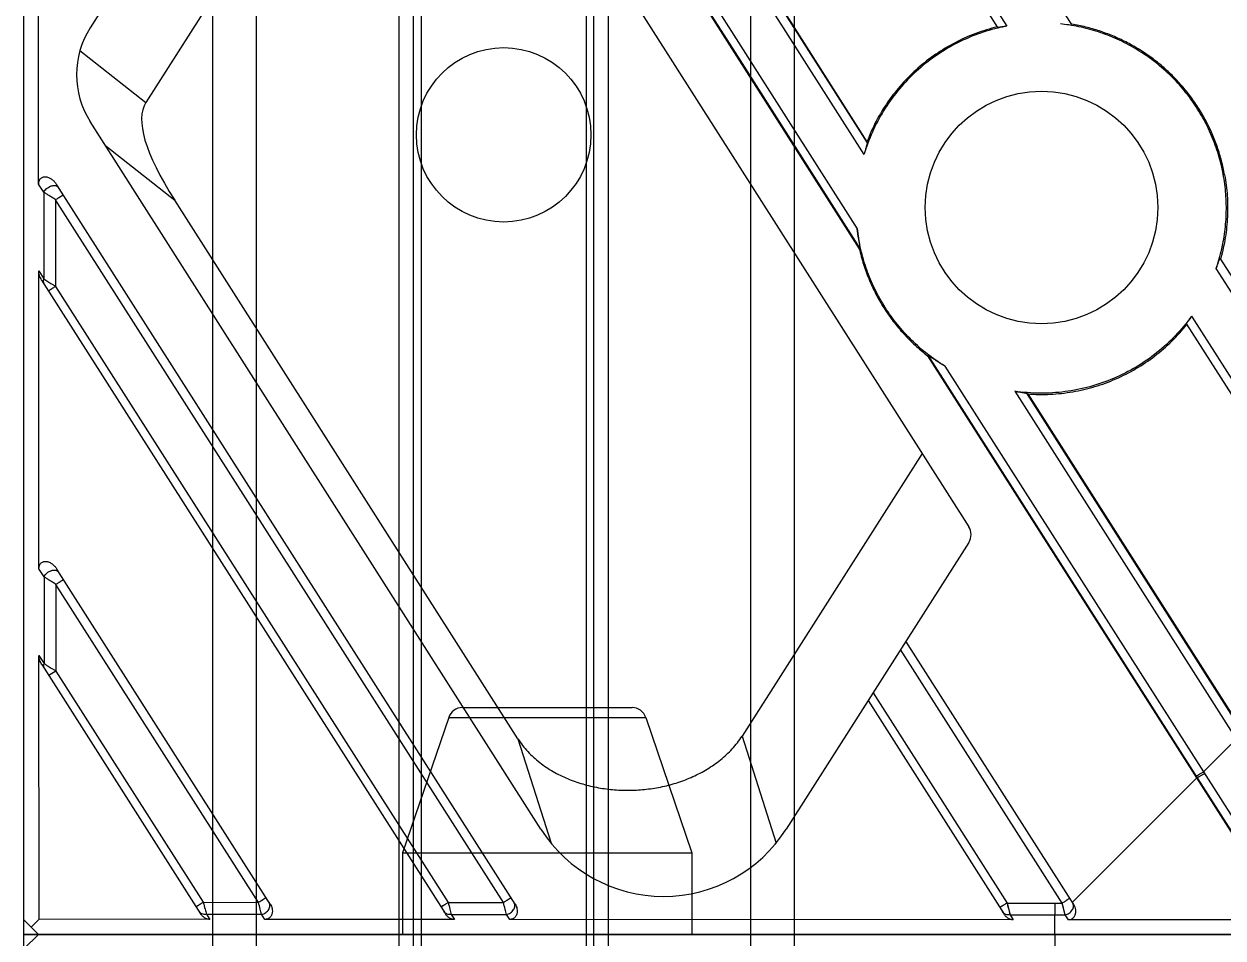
# Model space of a CAD drawing. Header units: millimetres. Extents: x 3299 to 14264, y 1863 to 5555.
# Drawn here: x 9573.87 to 9615.12, y 3788.68 to 3820.12 of the extents above; entities that cross this region are included whole.
import ezdxf

# ---------------------------------------------------------------- set-up
doc = ezdxf.new("R2010")
doc.units = ezdxf.units.MM
doc.layers.add('02___PRT_ALL_AXES', color=7, linetype='Continuous')

# ---------------------------------------------------------------- blocks, each defined once
blk = doc.blocks.new('ryfhgjmb')
at = {"color": 30, "linetype": 'Continuous', "true_color": 0xf26722}
for p, q in [((6005.128, 3342.431), (7001.628, 3342.431)), ((6005.128, 3340.931), (7001.628, 3340.931)), ((6058.086, 3336.031), (6969.27, 3336.031)), ((6058.471, 3335.531), (6968.885, 3335.531)), ((6058.471, 3329.331), (6968.885, 3329.331)), ((6058.086, 3328.831), (6969.27, 3328.831)), ((6005.128, 3323.931), (7001.628, 3323.931)), ((6005.128, 3322.431), (7001.628, 3322.431))]:
    blk.add_line(p, q, dxfattribs=at)
at = {"layer": '02___PRT_ALL_AXES', "color": 30, "linetype": 'Continuous', "true_color": 0xf26722}
for p, q in [((6968.718, 3335.271), (6027.638, 3335.271)), ((6968.718, 3329.592), (6027.638, 3329.592))]:
    blk.add_line(p, q, dxfattribs=at)
blk = doc.blocks.new('ryfh')
at = {"rotation": 90}
blk.add_blockref('ryfhgjmb', (11616.058, -2205.714), dxfattribs=at)
blk = doc.blocks.new('1111')
at = {"color": 7, "linetype": 'Continuous'}
for p, q in [((16017.864, 7059.434), (16023.698, 7059.434)), ((16017.391, 7059.095), (16015.806, 7054.434)), ((16017.391, 7059.095), (16024.171, 7059.095)), ((16024.171, 7059.095), (16025.756, 7054.434)), ((16015.806, 7054.434), (16015.806, 7051.634)), ((16015.806, 7054.434), (16025.756, 7054.434)), ((16025.756, 7054.434), (16025.756, 7051.634)), ((16003.281, 7051.634), (16002.781, 7051.134)), ((16002.781, 6714.134), (16002.781, 7051.634)), ((16002.781, 7051.634), (16602.781, 7051.634)), ((16038.237, 7051.634), (16038.237, 7051.134)), ((16038.818, 6745.424), (16003.903, 6800.229)), ((16003.381, 6796.953), (16036.269, 6745.33)), ((16017.252, 6763.586), (16031.673, 6740.952)), ((16017.501, 6763.81), (16031.778, 6741.398)), ((16017.518, 6763.747), (16031.783, 6741.356)), ((16015.907, 6762.216), (16031.514, 6737.718)), ((16015.918, 6762.239), (16031.534, 6737.726)), ((16016.155, 6762.399), (16031.443, 6738.405)), ((16014.281, 6759.792), (16005.058, 6745.316)), ((16015.124, 6759.792), (16035.281, 6728.153)), ((16016.481, 6757.663), (16006.977, 6742.745)), ((16019.571, 6756.504), (16027.159, 6744.592)), ((16022.031, 6756.664), (16031.783, 6741.356)), ((16023.331, 6751.136), (16031.443, 6738.405)), ((16003.286, 6739.934), (16003.28, 6749.589)), ((16034.442, 6748.736), (16036.585, 6745.373)), ((16038.821, 6745.44), (16038.806, 6745.443)), ((16038.821, 6745.44), (16038.806, 6745.443)), ((16004.704, 6744.529), (16006.977, 6742.745)), ((16027.159, 6744.592), (16031.534, 6737.726)), ((16020.564, 6717.753), (16005.058, 6742.092)), ((16005.594, 6741.251), (16007.966, 6739.39)), ((16003.462, 6739.658), (16003.286, 6739.934)), ((16003.462, 6739.658), (16003.464, 6736.678)), ((16019.674, 6715.172), (16003.908, 6739.919)), ((16019.272, 6715.228), (16003.867, 6739.403)), ((16003.867, 6739.403), (16003.87, 6736.421)), ((16019.773, 6720.856), (16007.966, 6739.39)), ((16031.534, 6737.726), (16031.514, 6737.718)), ((16050.36, 6726.732), (16043.792, 6737.04)), ((16058.097, 6715.161), (16043.931, 6737.397)), ((16043.947, 6737.393), (16043.943, 6737.378)), ((16043.947, 6737.393), (16043.943, 6737.378)), ((16003.288, 6736.954), (16003.464, 6736.678)), ((16003.294, 6726.708), (16003.288, 6736.954)), ((16003.389, 6736.64), (16017.278, 6714.839)), ((16003.464, 6736.678), (16003.563, 6736.615)), ((16003.87, 6736.421), (16017.373, 6715.229)), ((16042.942, 6735.397), (16049.202, 6725.573)), ((16042.769, 6735.127), (16055.7, 6714.828)), ((16033.859, 6734.038), (16033.874, 6734.052)), ((16033.859, 6734.038), (16046.107, 6714.812)), ((16033.874, 6734.052), (16043.133, 6719.518)), ((16034.453, 6733.682), (16043.349, 6719.72)), ((16034.453, 6733.682), (16038.731, 6726.969)), ((16036.859, 6732.814), (16044.445, 6720.908)), ((16037.27, 6732.743), (16044.698, 6721.083)), ((16037.306, 6732.721), (16048.505, 6715.143)), ((16033.674, 6730.676), (16027.479, 6720.952)), ((16035.281, 6727.615), (16028.998, 6717.753)), ((16038.731, 6726.969), (16043.349, 6719.72)), ((16003.47, 6726.431), (16003.294, 6726.708)), ((16003.47, 6726.431), (16003.472, 6723.45)), ((16011.252, 6715.177), (16003.915, 6726.695)), ((16010.848, 6715.235), (16003.879, 6726.172)), ((16003.879, 6726.172), (16003.881, 6723.19)), ((16038.492, 6715.211), (16032.935, 6723.932)), ((16038.889, 6715.161), (16033.118, 6724.22)), ((16003.296, 6723.727), (16003.472, 6723.45)), ((16003.301, 6714.654), (16003.296, 6723.727)), ((16003.396, 6723.414), (16008.856, 6714.843)), ((16003.881, 6723.19), (16003.638, 6723.035)), ((16003.881, 6723.19), (16008.95, 6715.237)), ((16031.986, 6722.443), (16036.594, 6715.212)), ((16031.814, 6722.173), (16036.492, 6714.829)), ((16019.773, 6720.856), (16020.916, 6717.268)), ((16027.479, 6720.952), (16028.651, 6717.273)), ((16043.349, 6719.72), (16044.481, 6720.852)), ((16043.349, 6719.72), (16046.222, 6715.211)), ((16038.841, 6715.237), (16043.114, 6719.51)), ((16043.114, 6719.51), (16043.133, 6719.518)), ((16043.133, 6719.518), (16045.971, 6715.064)), ((16008.95, 6715.237), (16010.848, 6715.235)), ((16017.373, 6715.229), (16019.272, 6715.228)), ((16036.594, 6715.212), (16036.697, 6714.809)), ((16036.594, 6715.212), (16038.237, 6715.211)), ((16036.594, 6715.212), (16036.614, 6715.131)), ((16038.237, 6715.211), (16038.237, 6714.808)), ((16038.237, 6715.211), (16038.492, 6715.211)), ((16038.237, 6715.211), (16038.237, 6715.114)), ((16038.595, 6714.808), (16038.492, 6715.211)), ((16038.514, 6715.124), (16038.492, 6715.211)), ((16009.057, 6714.827), (16009.17, 6714.65)), ((16009.057, 6714.827), (16010.955, 6714.826)), ((16011.067, 6714.649), (16010.955, 6714.826)), ((16017.479, 6714.822), (16017.592, 6714.645)), ((16017.479, 6714.822), (16019.377, 6714.82)), ((16019.49, 6714.644), (16019.377, 6714.82)), ((16036.614, 6715.131), (16036.633, 6715.057)), ((16036.633, 6715.057), (16036.651, 6714.988)), ((16036.651, 6714.988), (16036.668, 6714.921)), ((16036.668, 6714.921), (16036.684, 6714.86)), ((16036.684, 6714.86), (16036.697, 6714.809)), ((16036.697, 6714.809), (16036.808, 6714.634)), ((16036.697, 6714.809), (16038.237, 6714.808)), ((16038.237, 6715.114), (16038.237, 6715.023)), ((16038.237, 6715.023), (16038.237, 6714.939)), ((16038.237, 6714.939), (16038.237, 6714.866)), ((16038.237, 6714.866), (16038.237, 6714.808)), ((16038.237, 6714.134), (16038.237, 6714.808)), ((16038.237, 6714.808), (16038.595, 6714.808)), ((16038.535, 6715.043), (16038.514, 6715.124)), ((16038.569, 6714.909), (16038.535, 6715.043)), ((16038.583, 6714.855), (16038.569, 6714.909)), ((16038.595, 6714.808), (16038.583, 6714.855)), ((16038.706, 6714.633), (16038.595, 6714.808)), ((16002.781, 6714.634), (16003.281, 6714.134)), ((16003.301, 6714.654), (16003.031, 6714.384)), ((16009.17, 6714.65), (16003.301, 6714.654)), ((16017.592, 6714.645), (16011.067, 6714.649)), ((16036.808, 6714.634), (16019.49, 6714.644)), ((16046.398, 6714.633), (16038.706, 6714.633)), ((16602.781, 6714.134), (16002.781, 6714.134))]:
    blk.add_line(p, q, dxfattribs=at)
for centre, radius, start, end in [((16017.864, 7058.934), 0.5, 90, 161.222), ((16023.698, 7058.934), 0.5, 18.778, 90), ((16007.589, 6743.704), 3, 147.5, 212.5), ((16037.769, 6739.116), 6.368, 100.7105, 103.5725), ((16046.032, 6742.869), 14.329, 185.8942, 186.0629), ((16044.69, 6745.046), 14.367, 238.9037, 239.073), ((16034.859, 6727.884), 0.5, 327.5, 32.5), ((16024.781, 6720.439), 5, 212.5, 327.5)]:
    blk.add_arc(centre, radius, start, end, dxfattribs=at)
for centre, major_axis, ratio, start_param, end_param in [((16031.062, 6723.945), (24.038, -18.866), 0.163628, -3.125474, -2.706063), ((16038.639, 6714.995), (-0.194, 0.328), 0.787311, -3.577963, -1.529569)]:
    blk.add_ellipse(centre, major_axis=major_axis, ratio=ratio, start_param=start_param, end_param=end_param, dxfattribs=at)
for points, knots in [([(16031.89, 6767.861), (16033.632, 6765.127), (16036.245, 6761.026), (16039.729, 6755.558), (16042.342, 6751.457), (16044.954, 6747.355), (16048.436, 6741.888), (16051.048, 6737.787), (16052.788, 6735.054)], [0, 0, 0, 0, 0.250021, 0.375037, 0.500053, 0.625064, 0.750065, 1, 1, 1, 1]), ([(16055.816, 6733.211), (16053.986, 6736.084), (16051.241, 6740.394), (16047.58, 6746.142), (16044.834, 6750.454), (16042.088, 6754.766), (16039.341, 6759.078), (16036.594, 6763.389), (16034.762, 6766.263), (16033.846, 6767.7)], [0, 0, 0, 0, 0.249912, 0.374911, 0.499924, 0.624944, 0.749965, 0.874985, 1, 1, 1, 1]), ([(16036.274, 6745.306), (16036.006, 6745.241), (16035.477, 6745.076), (16034.723, 6744.728), (16034.02, 6744.285), (16033.381, 6743.755), (16032.817, 6743.146), (16032.336, 6742.469), (16031.947, 6741.736), (16031.753, 6741.217), (16031.673, 6740.952)], [0, 0, 0, 0, 0.125018, 0.250022, 0.375019, 0.500013, 0.625006, 0.75, 0.874996, 1, 1, 1, 1]), ([(16036.258, 6745.347), (16036.007, 6745.286), (16035.511, 6745.133), (16034.8, 6744.816), (16034.133, 6744.416), (16033.52, 6743.938), (16032.968, 6743.389), (16032.487, 6742.777), (16032.084, 6742.112), (16031.87, 6741.639), (16031.778, 6741.398)], [0, 0, 0, 0, 0.125016, 0.25002, 0.375019, 0.500015, 0.625008, 0.750003, 0.874997, 1, 1, 1, 1]), ([(16036.585, 6745.373), (16036.566, 6745.369), (16036.527, 6745.362), (16036.471, 6745.352), (16036.419, 6745.343), (16036.372, 6745.335), (16036.337, 6745.331), (16036.314, 6745.328), (16036.299, 6745.327), (16036.288, 6745.327), (16036.28, 6745.327), (16036.275, 6745.328), (16036.272, 6745.328), (16036.27, 6745.329), (16036.269, 6745.33), (16036.269, 6745.33)], [0, 0, 0, 0, 0.185877, 0.36527, 0.532516, 0.68194, 0.807912, 0.86044, 0.905199, 0.94168, 0.969527, 0.98017, 0.988669, 0.995159, 1, 1, 1, 1]), ([(16038.813, 6745.397), (16038.782, 6745.402), (16038.656, 6745.422), (16038.529, 6745.439), (16038.434, 6745.449)], [0, 0, 0, 0, 0.250064, 1, 1, 1, 1]), ([(16043.792, 6737.04), (16043.867, 6737.258), (16043.962, 6737.591), (16044.051, 6738.044), (16044.116, 6738.5), (16044.151, 6739.076), (16044.123, 6739.653), (16044.063, 6740.11), (16043.979, 6740.563), (16043.827, 6741.12), (16043.574, 6741.765), (16043.253, 6742.379), (16042.866, 6742.954), (16042.42, 6743.484), (16042.002, 6743.883), (16041.644, 6744.173), (16041.27, 6744.443), (16040.776, 6744.743), (16040.252, 6744.987), (16039.82, 6745.147), (16039.379, 6745.284), (16039.041, 6745.359), (16038.813, 6745.397)], [0, 0, 0, 0, 0.062465, 0.09371, 0.124954, 0.187423, 0.249897, 0.281147, 0.312399, 0.374884, 0.437375, 0.499873, 0.562375, 0.624883, 0.687394, 0.718662, 0.74993, 0.812444, 0.874956, 0.906224, 0.937489, 1, 1, 1, 1]), ([(16044.079, 6740.258), (16044.05, 6740.419), (16043.979, 6740.739), (16043.837, 6741.21), (16043.658, 6741.668), (16043.445, 6742.112), (16043.199, 6742.538), (16042.921, 6742.944), (16042.612, 6743.327), (16042.275, 6743.686), (16041.912, 6744.017), (16041.524, 6744.32), (16041.114, 6744.593), (16040.685, 6744.833), (16040.238, 6745.04), (16039.777, 6745.211), (16039.304, 6745.347), (16038.982, 6745.413), (16038.821, 6745.44)], [0, 0, 0, 0, 0.062478, 0.124963, 0.18745, 0.249943, 0.312439, 0.374939, 0.437442, 0.499948, 0.562455, 0.624963, 0.687472, 0.749981, 0.812488, 0.874994, 0.937498, 1, 1, 1, 1]), ([(16031.783, 6741.356), (16031.783, 6741.354), (16031.783, 6741.352), (16031.783, 6741.344), (16031.781, 6741.333), (16031.778, 6741.318), (16031.774, 6741.299), (16031.768, 6741.277), (16031.759, 6741.244), (16031.747, 6741.199), (16031.73, 6741.141), (16031.712, 6741.08), (16031.693, 6741.017), (16031.68, 6740.974), (16031.673, 6740.952)], [0, 0, 0, 0, 0.00901, 0.020474, 0.050496, 0.089295, 0.135864, 0.189178, 0.248238, 0.380111, 0.525433, 0.679515, 0.838738, 1, 1, 1, 1]), ([(16003.286, 6739.934), (16003.286, 6739.953), (16003.288, 6739.99), (16003.301, 6740.044), (16003.324, 6740.094), (16003.359, 6740.138), (16003.405, 6740.17), (16003.457, 6740.188), (16003.513, 6740.192), (16003.586, 6740.183), (16003.656, 6740.156), (16003.719, 6740.118), (16003.778, 6740.074), (16003.844, 6740.01), (16003.888, 6739.95), (16003.908, 6739.919)], [0, 0, 0, 0, 0.062571, 0.12513, 0.187649, 0.250122, 0.312559, 0.375004, 0.437483, 0.49999, 0.624773, 0.687326, 0.749883, 0.874917, 1, 1, 1, 1]), ([(16044.079, 6740.258), (16044.122, 6740.021), (16044.182, 6739.541), (16044.189, 6738.817), (16044.115, 6738.097), (16044.012, 6737.625), (16043.947, 6737.393)], [0, 0, 0, 0, 0.250029, 0.500031, 0.750017, 1, 1, 1, 1]), ([(16003.462, 6739.658), (16003.472, 6739.683), (16003.501, 6739.73), (16003.56, 6739.791), (16003.632, 6739.841), (16003.699, 6739.871), (16003.754, 6739.885), (16003.805, 6739.893), (16003.855, 6739.891), (16003.9, 6739.878), (16003.929, 6739.864), (16003.953, 6739.845), (16003.965, 6739.829), (16003.971, 6739.821)], [0, 0, 0, 0, 0.126818, 0.264561, 0.407299, 0.548001, 0.615572, 0.68029, 0.79911, 0.853278, 0.904242, 0.952798, 1, 1, 1, 1]), ([(16003.867, 6739.403), (16003.829, 6739.427), (16003.771, 6739.463), (16003.696, 6739.511), (16003.642, 6739.544), (16003.591, 6739.577), (16003.544, 6739.607), (16003.501, 6739.634), (16003.474, 6739.65), (16003.462, 6739.658)], [0, 0, 0, 0, 0.285447, 0.423782, 0.557073, 0.683505, 0.801042, 0.907362, 1, 1, 1, 1]), ([(16003.867, 6739.403), (16003.884, 6739.414), (16003.917, 6739.435), (16003.959, 6739.461), (16003.99, 6739.481), (16004.013, 6739.494), (16004.033, 6739.507), (16004.053, 6739.519), (16004.07, 6739.53), (16004.086, 6739.54), (16004.1, 6739.548), (16004.109, 6739.554), (16004.116, 6739.558), (16004.12, 6739.56), (16004.124, 6739.562), (16004.127, 6739.564), (16004.129, 6739.565), (16004.131, 6739.566), (16004.132, 6739.566), (16004.133, 6739.566), (16004.133, 6739.566), (16004.133, 6739.566)], [0, 0, 0, 0, 0.192802, 0.379408, 0.467967, 0.552191, 0.631222, 0.704241, 0.770527, 0.829393, 0.880263, 0.92261, 0.940451, 0.956014, 0.969259, 0.980148, 0.988655, 0.994774, 0.998509, 0.999504, 1, 1, 1, 1]), ([(16031.443, 6738.405), (16031.447, 6738.373), (16031.455, 6738.308), (16031.465, 6738.227), (16031.474, 6738.163), (16031.48, 6738.116), (16031.487, 6738.069), (16031.494, 6738.022), (16031.501, 6737.976), (16031.508, 6737.931), (16031.514, 6737.893), (16031.518, 6737.864), (16031.522, 6737.843), (16031.525, 6737.823), (16031.528, 6737.803), (16031.53, 6737.784), (16031.533, 6737.767), (16031.534, 6737.754), (16031.535, 6737.744), (16031.535, 6737.739), (16031.535, 6737.734), (16031.535, 6737.73), (16031.535, 6737.727), (16031.534, 6737.726), (16031.534, 6737.726)], [0, 0, 0, 0, 0.142745, 0.284716, 0.355234, 0.425328, 0.49489, 0.563783, 0.631816, 0.698713, 0.764049, 0.795926, 0.827114, 0.857427, 0.886615, 0.914302, 0.939935, 0.962686, 0.972603, 0.981305, 0.988563, 0.994152, 0.99793, 1, 1, 1, 1]), ([(16034.453, 6733.682), (16034.247, 6733.808), (16033.848, 6734.084), (16033.302, 6734.562), (16032.814, 6735.099), (16032.39, 6735.688), (16032.035, 6736.322), (16031.755, 6736.991), (16031.552, 6737.688), (16031.471, 6738.165), (16031.443, 6738.405)], [0, 0, 0, 0, 0.125017, 0.250028, 0.375037, 0.500041, 0.62504, 0.750034, 0.875019, 1, 1, 1, 1]), ([(16031.514, 6737.718), (16031.555, 6737.537), (16031.652, 6737.178), (16031.843, 6736.655), (16032.079, 6736.15), (16032.357, 6735.668), (16032.677, 6735.212), (16033.034, 6734.785), (16033.428, 6734.39), (16033.712, 6734.151), (16033.859, 6734.038)], [0, 0, 0, 0, 0.124982, 0.249976, 0.374968, 0.499968, 0.624972, 0.749977, 0.87499, 1, 1, 1, 1]), ([(16043.792, 6737.04), (16043.799, 6737.062), (16043.814, 6737.104), (16043.832, 6737.157), (16043.847, 6737.198), (16043.857, 6737.228), (16043.867, 6737.257), (16043.877, 6737.284), (16043.887, 6737.31), (16043.896, 6737.333), (16043.903, 6737.35), (16043.908, 6737.363), (16043.912, 6737.371), (16043.915, 6737.378), (16043.918, 6737.385), (16043.921, 6737.39), (16043.924, 6737.394), (16043.926, 6737.396), (16043.927, 6737.397), (16043.928, 6737.398), (16043.93, 6737.398), (16043.931, 6737.398), (16043.931, 6737.397)], [0, 0, 0, 0, 0.175283, 0.348107, 0.432318, 0.514342, 0.593455, 0.668862, 0.73955, 0.804376, 0.861958, 0.887568, 0.910801, 0.931464, 0.949375, 0.964398, 0.976439, 0.98546, 0.988887, 0.991667, 0.995799, 1, 1, 1, 1]), ([(16003.389, 6736.64), (16003.374, 6736.664), (16003.346, 6736.712), (16003.315, 6736.79), (16003.293, 6736.87), (16003.288, 6736.926), (16003.288, 6736.954)], [0, 0, 0, 0, 0.250039, 0.500095, 0.750076, 1, 1, 1, 1]), ([(16003.464, 6736.678), (16003.458, 6736.663), (16003.448, 6736.635), (16003.444, 6736.592), (16003.449, 6736.553), (16003.46, 6736.529), (16003.466, 6736.518)], [0, 0, 0, 0, 0.278279, 0.534434, 0.772415, 1, 1, 1, 1]), ([(16003.563, 6736.615), (16003.611, 6736.584), (16003.686, 6736.537), (16003.789, 6736.472), (16003.843, 6736.438), (16003.87, 6736.421)], [0, 0, 0, 0, 0.475102, 0.734349, 1, 1, 1, 1]), ([(16003.87, 6736.421), (16003.854, 6736.411), (16003.823, 6736.391), (16003.784, 6736.366), (16003.755, 6736.348), (16003.735, 6736.334), (16003.716, 6736.322), (16003.699, 6736.311), (16003.683, 6736.3), (16003.669, 6736.291), (16003.657, 6736.283), (16003.648, 6736.277), (16003.642, 6736.273), (16003.639, 6736.271), (16003.636, 6736.268), (16003.633, 6736.267), (16003.631, 6736.265), (16003.63, 6736.264), (16003.629, 6736.264), (16003.629, 6736.263), (16003.629, 6736.263), (16003.629, 6736.263), (16003.629, 6736.263)], [0, 0, 0, 0, 0.197036, 0.38543, 0.474171, 0.558212, 0.636778, 0.709132, 0.774628, 0.832652, 0.882691, 0.924274, 0.941774, 0.957029, 0.970004, 0.980663, 0.988986, 0.994965, 0.997075, 0.998601, 0.999555, 1, 1, 1, 1]), ([(16042.942, 6735.397), (16042.773, 6735.162), (16042.403, 6734.715), (16041.762, 6734.127), (16041.046, 6733.631), (16040.27, 6733.236), (16039.447, 6732.952), (16038.594, 6732.781), (16037.724, 6732.728), (16037.145, 6732.773), (16036.859, 6732.814)], [0, 0, 0, 0, 0.12496, 0.249928, 0.37491, 0.499906, 0.624914, 0.749934, 0.874962, 1, 1, 1, 1]), ([(16042.769, 6735.127), (16042.769, 6735.127), (16042.768, 6735.129), (16042.768, 6735.131), (16042.769, 6735.134), (16042.77, 6735.138), (16042.774, 6735.146), (16042.779, 6735.156), (16042.786, 6735.169), (16042.798, 6735.189), (16042.817, 6735.219), (16042.844, 6735.258), (16042.874, 6735.302), (16042.907, 6735.349), (16042.93, 6735.381), (16042.942, 6735.397)], [0, 0, 0, 0, 0.00486, 0.011371, 0.019892, 0.030557, 0.058431, 0.094903, 0.139609, 0.19204, 0.317727, 0.466859, 0.633979, 0.813556, 1, 1, 1, 1]), ([(16037.306, 6732.721), (16037.564, 6732.702), (16038.083, 6732.696), (16038.856, 6732.78), (16039.614, 6732.958), (16040.345, 6733.225), (16041.038, 6733.579), (16041.682, 6734.014), (16042.27, 6734.524), (16042.618, 6734.909), (16042.779, 6735.111)], [0, 0, 0, 0, 0.125036, 0.25006, 0.375079, 0.500086, 0.625081, 0.750066, 0.875036, 1, 1, 1, 1]), ([(16033.874, 6734.052), (16033.875, 6734.052), (16033.876, 6734.052), (16033.879, 6734.051), (16033.882, 6734.05), (16033.887, 6734.048), (16033.892, 6734.045), (16033.9, 6734.04), (16033.911, 6734.033), (16033.926, 6734.024), (16033.942, 6734.013), (16033.959, 6734.002), (16033.976, 6733.991), (16033.994, 6733.979), (16034.019, 6733.962), (16034.05, 6733.941), (16034.088, 6733.916), (16034.127, 6733.89), (16034.167, 6733.864), (16034.207, 6733.838), (16034.247, 6733.811), (16034.301, 6733.777), (16034.37, 6733.733), (16034.425, 6733.699), (16034.453, 6733.682)], [0, 0, 0, 0, 0.002053, 0.005808, 0.011386, 0.018659, 0.0274, 0.037381, 0.060315, 0.086166, 0.114081, 0.14349, 0.174006, 0.205377, 0.237413, 0.302999, 0.370059, 0.43817, 0.507062, 0.576549, 0.646498, 0.716802, 0.858145, 1, 1, 1, 1]), ([(16036.859, 6732.814), (16036.881, 6732.811), (16036.926, 6732.804), (16036.991, 6732.795), (16037.054, 6732.785), (16037.114, 6732.776), (16037.16, 6732.769), (16037.193, 6732.763), (16037.214, 6732.759), (16037.233, 6732.755), (16037.249, 6732.751), (16037.259, 6732.748), (16037.266, 6732.745), (16037.268, 6732.744), (16037.27, 6732.743)], [0, 0, 0, 0, 0.162353, 0.322194, 0.476364, 0.621369, 0.752677, 0.811438, 0.86447, 0.910827, 0.949499, 0.97949, 0.990967, 1, 1, 1, 1]), ([(16003.294, 6726.708), (16003.294, 6726.726), (16003.296, 6726.763), (16003.309, 6726.817), (16003.332, 6726.868), (16003.366, 6726.911), (16003.412, 6726.944), (16003.464, 6726.962), (16003.52, 6726.966), (16003.593, 6726.957), (16003.662, 6726.93), (16003.725, 6726.893), (16003.785, 6726.849), (16003.851, 6726.785), (16003.895, 6726.726), (16003.915, 6726.695)], [0, 0, 0, 0, 0.062552, 0.125092, 0.187594, 0.250054, 0.312487, 0.374934, 0.437422, 0.499942, 0.624747, 0.68731, 0.749876, 0.874918, 1, 1, 1, 1]), ([(16003.47, 6726.431), (16003.481, 6726.455), (16003.51, 6726.502), (16003.569, 6726.563), (16003.641, 6726.613), (16003.708, 6726.643), (16003.763, 6726.657), (16003.814, 6726.665), (16003.864, 6726.663), (16003.908, 6726.651), (16003.937, 6726.637), (16003.961, 6726.618), (16003.973, 6726.603), (16003.978, 6726.595)], [0, 0, 0, 0, 0.12692, 0.265046, 0.408283, 0.54943, 0.617147, 0.681936, 0.800611, 0.854541, 0.905158, 0.953281, 1, 1, 1, 1]), ([(16003.879, 6726.172), (16003.84, 6726.196), (16003.782, 6726.233), (16003.707, 6726.28), (16003.653, 6726.315), (16003.601, 6726.347), (16003.553, 6726.378), (16003.51, 6726.405), (16003.483, 6726.423), (16003.47, 6726.431)], [0, 0, 0, 0, 0.284281, 0.422319, 0.555506, 0.682033, 0.799865, 0.906677, 1, 1, 1, 1]), ([(16003.879, 6726.172), (16003.896, 6726.183), (16003.929, 6726.204), (16003.97, 6726.23), (16004.001, 6726.25), (16004.024, 6726.264), (16004.044, 6726.277), (16004.063, 6726.289), (16004.081, 6726.3), (16004.096, 6726.31), (16004.108, 6726.317), (16004.116, 6726.322), (16004.121, 6726.326), (16004.126, 6726.329), (16004.13, 6726.331), (16004.133, 6726.333), (16004.136, 6726.335), (16004.138, 6726.336), (16004.139, 6726.336), (16004.14, 6726.337), (16004.14, 6726.337), (16004.141, 6726.338), (16004.141, 6726.338), (16004.142, 6726.338), (16004.142, 6726.338), (16004.142, 6726.338)], [0, 0, 0, 0, 0.193072, 0.379851, 0.468466, 0.552728, 0.631782, 0.70481, 0.771095, 0.82995, 0.880802, 0.903059, 0.923122, 0.940945, 0.956489, 0.969711, 0.980571, 0.985107, 0.989043, 0.992379, 0.995113, 0.997243, 0.998767, 0.999685, 1, 1, 1, 1]), ([(16003.396, 6723.414), (16003.381, 6723.437), (16003.354, 6723.486), (16003.322, 6723.563), (16003.301, 6723.644), (16003.296, 6723.7), (16003.296, 6723.727)], [0, 0, 0, 0, 0.250061, 0.500124, 0.750098, 1, 1, 1, 1]), ([(16003.472, 6723.45), (16003.466, 6723.436), (16003.457, 6723.408), (16003.452, 6723.366), (16003.457, 6723.326), (16003.467, 6723.302), (16003.474, 6723.292)], [0, 0, 0, 0, 0.279415, 0.535853, 0.773357, 1, 1, 1, 1]), ([(16003.472, 6723.45), (16003.488, 6723.44), (16003.521, 6723.419), (16003.554, 6723.397), (16003.572, 6723.386)], [0, 0, 0, 0, 0.462253, 1, 1, 1, 1]), ([(16003.572, 6723.386), (16003.621, 6723.355), (16003.697, 6723.307), (16003.8, 6723.242), (16003.854, 6723.208), (16003.881, 6723.19)], [0, 0, 0, 0, 0.476069, 0.735074, 1, 1, 1, 1]), ([(16019.773, 6720.856), (16019.822, 6720.778), (16019.929, 6720.627), (16020.11, 6720.416), (16020.307, 6720.222), (16020.59, 6719.984), (16020.976, 6719.727), (16021.474, 6719.482), (16021.997, 6719.297), (16022.537, 6719.17), (16023.088, 6719.099), (16023.642, 6719.081), (16024.196, 6719.117), (16024.743, 6719.207), (16025.279, 6719.351), (16025.797, 6719.551), (16026.289, 6719.808), (16026.669, 6720.072), (16026.949, 6720.314), (16027.144, 6720.511), (16027.323, 6720.723), (16027.429, 6720.874), (16027.479, 6720.952)], [0, 0, 0, 0, 0.031255, 0.062514, 0.093771, 0.125031, 0.187511, 0.25, 0.312495, 0.374993, 0.437494, 0.499995, 0.562497, 0.624998, 0.687497, 0.749994, 0.812485, 0.874969, 0.906228, 0.937485, 0.968745, 1, 1, 1, 1]), ([(16043.349, 6719.72), (16043.334, 6719.711), (16043.304, 6719.692), (16043.26, 6719.665), (16043.219, 6719.64), (16043.188, 6719.621), (16043.165, 6719.608), (16043.15, 6719.599), (16043.137, 6719.592), (16043.125, 6719.586), (16043.115, 6719.581), (16043.108, 6719.577), (16043.103, 6719.575), (16043.099, 6719.574), (16043.098, 6719.574), (16043.098, 6719.574)], [0, 0, 0, 0, 0.185904, 0.364799, 0.530709, 0.678219, 0.743524, 0.802455, 0.854544, 0.899355, 0.936537, 0.96581, 0.98697, 0.994492, 1, 1, 1, 1]), ([(16043.385, 6719.664), (16043.37, 6719.655), (16043.34, 6719.636), (16043.296, 6719.609), (16043.255, 6719.584), (16043.223, 6719.565), (16043.2, 6719.552), (16043.185, 6719.543), (16043.172, 6719.536), (16043.161, 6719.53), (16043.151, 6719.525), (16043.143, 6719.521), (16043.138, 6719.519), (16043.135, 6719.518), (16043.134, 6719.518), (16043.133, 6719.518)], [0, 0, 0, 0, 0.185904, 0.364799, 0.530709, 0.67822, 0.743524, 0.802455, 0.854544, 0.899355, 0.936537, 0.96581, 0.98697, 0.994492, 1, 1, 1, 1]), ([(16008.95, 6715.237), (16008.933, 6715.226), (16008.902, 6715.206), (16008.863, 6715.182), (16008.834, 6715.163), (16008.813, 6715.151), (16008.794, 6715.139), (16008.776, 6715.127), (16008.76, 6715.118), (16008.746, 6715.109), (16008.733, 6715.101), (16008.724, 6715.096), (16008.718, 6715.092), (16008.714, 6715.09), (16008.711, 6715.088), (16008.708, 6715.087), (16008.706, 6715.085), (16008.705, 6715.085), (16008.704, 6715.084), (16008.703, 6715.084), (16008.703, 6715.084), (16008.703, 6715.084), (16008.703, 6715.084)], [0, 0, 0, 0, 0.196747, 0.385025, 0.473758, 0.557816, 0.636419, 0.708823, 0.774377, 0.832462, 0.88256, 0.924197, 0.94172, 0.956996, 0.969989, 0.980663, 0.988996, 0.99498, 0.997091, 0.998616, 0.999566, 1, 1, 1, 1]), ([(16008.95, 6715.237), (16008.969, 6715.159), (16009.005, 6715.022), (16009.041, 6714.886), (16009.057, 6714.827)], [0, 0, 0, 0, 0.567971, 1, 1, 1, 1]), ([(16010.848, 6715.235), (16010.865, 6715.246), (16010.898, 6715.267), (16010.939, 6715.293), (16010.97, 6715.313), (16010.992, 6715.327), (16011.012, 6715.341), (16011.031, 6715.353), (16011.048, 6715.364), (16011.063, 6715.374), (16011.076, 6715.383), (16011.086, 6715.39), (16011.092, 6715.394), (16011.096, 6715.397), (16011.099, 6715.399), (16011.102, 6715.401), (16011.104, 6715.403), (16011.106, 6715.404), (16011.106, 6715.404), (16011.107, 6715.405), (16011.107, 6715.405), (16011.107, 6715.405), (16011.107, 6715.405)], [0, 0, 0, 0, 0.193195, 0.379978, 0.468561, 0.552777, 0.631773, 0.704739, 0.770959, 0.829753, 0.880552, 0.92283, 0.94064, 0.956174, 0.969393, 0.980257, 0.988743, 0.994842, 0.996996, 0.998556, 0.999535, 1, 1, 1, 1]), ([(16010.955, 6714.826), (16010.939, 6714.885), (16010.903, 6715.021), (16010.868, 6715.157), (16010.848, 6715.235)], [0, 0, 0, 0, 0.431744, 1, 1, 1, 1]), ([(16010.955, 6714.826), (16010.98, 6714.83), (16011.029, 6714.844), (16011.096, 6714.88), (16011.155, 6714.929), (16011.201, 6714.988), (16011.232, 6715.053), (16011.243, 6715.109), (16011.242, 6715.153), (16011.237, 6715.185), (16011.226, 6715.214), (16011.217, 6715.233), (16011.211, 6715.241)], [0, 0, 0, 0, 0.132354, 0.267419, 0.402125, 0.533437, 0.659015, 0.777791, 0.834904, 0.890718, 0.945625, 1, 1, 1, 1]), ([(16017.373, 6715.229), (16017.357, 6715.219), (16017.326, 6715.199), (16017.287, 6715.175), (16017.257, 6715.156), (16017.236, 6715.143), (16017.217, 6715.131), (16017.199, 6715.121), (16017.183, 6715.111), (16017.168, 6715.102), (16017.156, 6715.095), (16017.147, 6715.089), (16017.14, 6715.086), (16017.137, 6715.084), (16017.133, 6715.082), (16017.13, 6715.081), (16017.128, 6715.079), (16017.127, 6715.079), (16017.126, 6715.078), (16017.125, 6715.078), (16017.125, 6715.078)], [0, 0, 0, 0, 0.196538, 0.384669, 0.473349, 0.557368, 0.635942, 0.708328, 0.773874, 0.83196, 0.882068, 0.923726, 0.941263, 0.956558, 0.969573, 0.980277, 0.988649, 0.994689, 0.998416, 1, 1, 1, 1]), ([(16017.373, 6715.229), (16017.393, 6715.152), (16017.428, 6715.016), (16017.464, 6714.88), (16017.479, 6714.822)], [0, 0, 0, 0, 0.568864, 1, 1, 1, 1]), ([(16019.272, 6715.228), (16019.288, 6715.238), (16019.321, 6715.259), (16019.362, 6715.286), (16019.393, 6715.306), (16019.415, 6715.32), (16019.435, 6715.334), (16019.454, 6715.346), (16019.471, 6715.357), (16019.486, 6715.368), (16019.499, 6715.377), (16019.508, 6715.383), (16019.515, 6715.388), (16019.518, 6715.391), (16019.522, 6715.393), (16019.524, 6715.395), (16019.526, 6715.397), (16019.528, 6715.398), (16019.529, 6715.399), (16019.529, 6715.399), (16019.529, 6715.4)], [0, 0, 0, 0, 0.193181, 0.379898, 0.468435, 0.5526, 0.631545, 0.704459, 0.770633, 0.829388, 0.880157, 0.92242, 0.940229, 0.955767, 0.968997, 0.979882, 0.9884, 0.994551, 0.998356, 1, 1, 1, 1]), ([(16019.377, 6714.82), (16019.362, 6714.879), (16019.326, 6715.014), (16019.291, 6715.15), (16019.272, 6715.228)], [0, 0, 0, 0, 0.43085, 1, 1, 1, 1]), ([(16019.377, 6714.82), (16019.402, 6714.824), (16019.451, 6714.839), (16019.519, 6714.875), (16019.577, 6714.924), (16019.623, 6714.982), (16019.654, 6715.047), (16019.665, 6715.104), (16019.664, 6715.148), (16019.658, 6715.18), (16019.648, 6715.209), (16019.638, 6715.228), (16019.633, 6715.237)], [0, 0, 0, 0, 0.132249, 0.267144, 0.401673, 0.532854, 0.6584, 0.777273, 0.834477, 0.89042, 0.945481, 1, 1, 1, 1]), ([(16036.594, 6715.212), (16036.578, 6715.202), (16036.546, 6715.182), (16036.5, 6715.154), (16036.463, 6715.131), (16036.436, 6715.115), (16036.418, 6715.105), (16036.401, 6715.095), (16036.387, 6715.087), (16036.374, 6715.08), (16036.363, 6715.074), (16036.354, 6715.07), (16036.348, 6715.067), (16036.344, 6715.066), (16036.342, 6715.065), (16036.341, 6715.065), (16036.341, 6715.066)], [0, 0, 0, 0, 0.19588, 0.38351, 0.555854, 0.634303, 0.706598, 0.772087, 0.83015, 0.880273, 0.921988, 0.954932, 0.978845, 0.993615, 0.997696, 1, 1, 1, 1]), ([(16038.492, 6715.211), (16038.509, 6715.222), (16038.542, 6715.243), (16038.589, 6715.274), (16038.627, 6715.299), (16038.654, 6715.317), (16038.673, 6715.33), (16038.689, 6715.342), (16038.704, 6715.352), (16038.717, 6715.362), (16038.727, 6715.37), (16038.735, 6715.376), (16038.741, 6715.381), (16038.744, 6715.384), (16038.745, 6715.386), (16038.745, 6715.387), (16038.745, 6715.387)], [0, 0, 0, 0, 0.192981, 0.379386, 0.55173, 0.630498, 0.703247, 0.769276, 0.827917, 0.878609, 0.920847, 0.954237, 0.978494, 0.99349, 0.997643, 1, 1, 1, 1]), ([(16038.595, 6714.808), (16038.619, 6714.812), (16038.668, 6714.826), (16038.736, 6714.863), (16038.794, 6714.912), (16038.84, 6714.97), (16038.87, 6715.036), (16038.882, 6715.103), (16038.876, 6715.169), (16038.859, 6715.208), (16038.848, 6715.226)], [0, 0, 0, 0, 0.132103, 0.266706, 0.400919, 0.531889, 0.657442, 0.776606, 0.890013, 1, 1, 1, 1]), ([(16009.057, 6714.827), (16009.032, 6714.823), (16008.982, 6714.82), (16008.922, 6714.833), (16008.879, 6714.852), (16008.851, 6714.871), (16008.827, 6714.894), (16008.813, 6714.911), (16008.807, 6714.92)], [0, 0, 0, 0, 0.27038, 0.525506, 0.647826, 0.767078, 0.884175, 1, 1, 1, 1]), ([(16009.17, 6714.65), (16009.154, 6714.65), (16009.122, 6714.653), (16009.075, 6714.665), (16009.031, 6714.683), (16008.975, 6714.714), (16008.913, 6714.766), (16008.874, 6714.816), (16008.856, 6714.843)], [0, 0, 0, 0, 0.12502, 0.250128, 0.375208, 0.500305, 0.750122, 1, 1, 1, 1]), ([(16011.252, 6715.177), (16011.268, 6715.153), (16011.294, 6715.102), (16011.319, 6715.02), (16011.328, 6714.934), (16011.319, 6714.862), (16011.301, 6714.808), (16011.282, 6714.769), (16011.257, 6714.734), (16011.227, 6714.704), (16011.191, 6714.679), (16011.152, 6714.662), (16011.11, 6714.651), (16011.082, 6714.649), (16011.067, 6714.649)], [0, 0, 0, 0, 0.125008, 0.249983, 0.374913, 0.499759, 0.56229, 0.624816, 0.687347, 0.749876, 0.812401, 0.874921, 0.937464, 1, 1, 1, 1]), ([(16017.479, 6714.822), (16017.454, 6714.817), (16017.404, 6714.815), (16017.344, 6714.827), (16017.301, 6714.847), (16017.273, 6714.866), (16017.248, 6714.889), (16017.235, 6714.906), (16017.229, 6714.915)], [0, 0, 0, 0, 0.270002, 0.525029, 0.647399, 0.766758, 0.884005, 1, 1, 1, 1]), ([(16017.592, 6714.645), (16017.576, 6714.645), (16017.544, 6714.648), (16017.497, 6714.66), (16017.452, 6714.678), (16017.397, 6714.71), (16017.335, 6714.761), (16017.295, 6714.812), (16017.278, 6714.839)], [0, 0, 0, 0, 0.125034, 0.250153, 0.375239, 0.500338, 0.750146, 1, 1, 1, 1]), ([(16019.674, 6715.172), (16019.689, 6715.148), (16019.716, 6715.097), (16019.741, 6715.015), (16019.75, 6714.929), (16019.741, 6714.857), (16019.723, 6714.803), (16019.704, 6714.764), (16019.679, 6714.729), (16019.649, 6714.699), (16019.614, 6714.674), (16019.574, 6714.657), (16019.533, 6714.646), (16019.504, 6714.644), (16019.49, 6714.644)], [0, 0, 0, 0, 0.124998, 0.24996, 0.374876, 0.499711, 0.562238, 0.624764, 0.687297, 0.749832, 0.812366, 0.874896, 0.937452, 1, 1, 1, 1]), ([(16036.697, 6714.809), (16036.671, 6714.805), (16036.621, 6714.802), (16036.56, 6714.815), (16036.517, 6714.835), (16036.488, 6714.854), (16036.464, 6714.877), (16036.45, 6714.895), (16036.444, 6714.904)], [0, 0, 0, 0, 0.269154, 0.523955, 0.646441, 0.766041, 0.883622, 1, 1, 1, 1]), ([(16036.808, 6714.634), (16036.792, 6714.634), (16036.76, 6714.637), (16036.713, 6714.649), (16036.668, 6714.667), (16036.612, 6714.699), (16036.549, 6714.751), (16036.509, 6714.802), (16036.492, 6714.829)], [0, 0, 0, 0, 0.125076, 0.250224, 0.375326, 0.500428, 0.750209, 1, 1, 1, 1])]:
    blk.add_open_spline(points, degree=3, knots=knots, dxfattribs=at)
at = {"layer": '02___PRT_ALL_AXES', "color": 7, "linetype": 'Continuous'}
for centre, radius in [((16019.281, 6741.634), 3), ((16037.781, 6739.134), 4)]:
    blk.add_circle(centre, radius, dxfattribs=at)
blk = doc.blocks.new('*U162')
blk.add_blockref('1111', (-16308.281, -6888.884))
blk = doc.blocks.new('*U163')
at = {"color": 0, "linetype": 'ByBlock', "lineweight": -2, "transparency": 16777216}
for p in [(0, 675), (0, 337.5)]:
    blk.add_blockref('*U162', p, dxfattribs=at)

msp = doc.modelspace()

# ---------------------------------------------------------------- block references
for name, p in [('*U163', (9879.37292, 3288.5531)), ('ryfh', (1306.74628, -675.91128))]:
    msp.add_blockref(name, p)

doc.saveas('drawing.dxf')
